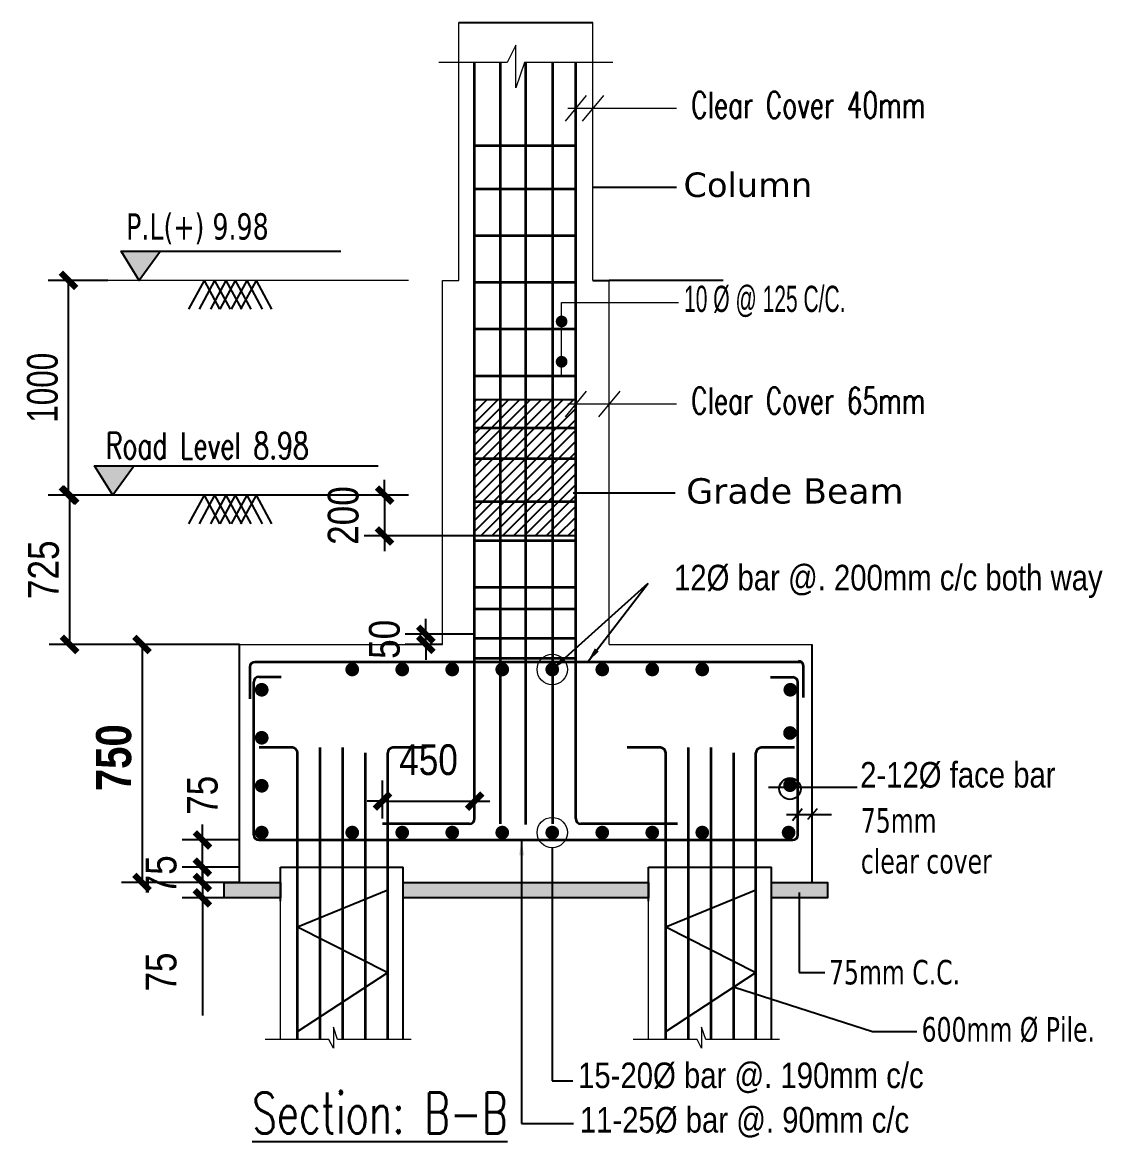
# Model space of a CAD drawing. Header units: millimetres. Extents: x 6239764 to 13047540, y 367704 to 979893.
# Drawn here: x 6283723 to 6289004, y 474547 to 480021 of the extents above; entities that cross this region are included whole.
import ezdxf
from ezdxf import colors
from ezdxf.entities.mleader import LeaderData, LeaderLine
from ezdxf.math import Vec2, Vec3

# ---------------------------------------------------------------- set-up
doc = ezdxf.new("R2010")
doc.units = ezdxf.units.MM
doc.header["$LTSCALE"] = 300
doc.linetypes.add('DASHED2', pattern=[0.375, 0.25, -0.125])
for name, color, linetype, lineweight in [('covering', 7, 'Continuous', 15), ('dimension', 194, 'Continuous', 20), ('ROD', 10, 'Continuous', 35)]:
    doc.layers.add(name, color=color, linetype=linetype, lineweight=lineweight)
doc.layers.add('DIM', color=4, linetype='Continuous')
doc.styles.add('AFTXT', font='')
doc.styles.add('NARROW', font='ARIALN.TTF')
doc.styles.get("Standard").update_dxf_attribs({"font": 'txt8.shx', "width": 0.7, "bigfont": 'hztxt_ii.shx'})
doc.styles.add('TEXT', font='swisscl.ttf')
doc.styles.add('ver', font='verdana.ttf')
doc.styles.get('AFTXT').set_extended_font_data('Romans.shx')
doc.linetypes.add('ZIGZAG', pattern='A,0.0001,-0.2,[131,ltypeshp.shx,S=0.2,R=0,X=-0.2,Y=0],-0.4,[131,ltypeshp.shx,S=0.2,R=180,X=0.2,Y=0],-0.2', length=0.8001)
doc.dimstyles.new('1_8 N1', dxfattribs={"dimscale": 1.5, "dimtxt": 48, "dimasz": 36, "dimexe": 18, "dimexo": 18, "dimgap": 15, "dimtad": 1, "dimdec": 1, "dimzin": 3, "dimdsep": 46, "dimlunit": 4, "dimtxsty": 'TEXT', "dimblk": 'ARCHTICK', "dimcen": 5, "dimdle": 18, "dimclrd": 8, "dimclre": 8, "dimclrt": 256, "dimadec": 0, "dimazin": 0, "dimtfac": 1, "dimtdec": 1, "dimtix": 1, "dimtmove": 0, "dimatfit": 3, "dimfxl": 0.18, "dimtvp": 0.75, "dimtolj": 1, "dimtzin": 0, "dimlwe": -1, "dimarcsym": 0})
doc.dimstyles.new('IED-2', dxfattribs={"dimscale": 50, "dimtxt": 3, "dimasz": 0.5, "dimexe": 2, "dimexo": 0, "dimgap": 2.5, "dimtad": 1, "dimdec": 0, "dimzin": 0, "dimdsep": 46, "dimtxsty": 'AFTXT', "dimblk": '_DOT7', "dimcen": 0.09, "dimclre": 7, "dimclrt": 3, "dimadec": 0, "dimazin": 0, "dimtfac": 1, "dimtdec": 0, "dimtix": 1, "dimtmove": 0, "dimatfit": 3, "dimldrblk": '_DOT7', "dimfxl": 1, "dimtolj": 1, "dimtzin": 0, "dimarcsym": 0})

# ---------------------------------------------------------------- blocks, each defined once
blk = doc.blocks.new('_ArchTick')
at = {"color": 0, "linetype": 'ByBlock', "const_width": 0.4}
blk.add_lwpolyline([(-0.5, -0.5), (0.5, 0.5)], dxfattribs=at)
blk = doc.blocks.new('*D628')
at = {"color": 7, "lineweight": -2, "transparency": 16777216}
for p, q in [((6284140.2, 478758.7), (6283848.6, 478758.7)), ((6284087, 477708.7), (6283848.6, 477708.7))]:
    blk.add_line(p, q, dxfattribs=at)
at = {"color": 0, "lineweight": -2, "transparency": 16777216}
blk.add_line((6283948.6, 477708.7), (6283948.6, 478758.7), dxfattribs=at)
at = {"layer": 'Defpoints', "color": 0, "transparency": 16777216}
for p in [(6283948.6, 478758.7), (6284140.2, 478758.7), (6284087, 477708.7)]:
    blk.add_point(p, dxfattribs=at)
at = {"color": 0, "lineweight": -2, "transparency": 16777216, "xscale": 75, "yscale": 75, "zscale": 75}
for p, rotation in [((6283948.6, 478758.7), 90), ((6283948.6, 477708.7), 270)]:
    blk.add_blockref('_ArchTick', p, dxfattribs=dict(at, rotation=rotation))
at = {"color": 3, "transparency": 16777216, "insert": (6283821.8, 478233.7), "char_height": 150, "attachment_point": 5, "rotation": 90, "style": 'NARROW'}
blk.add_mtext('\\A1;{\\fSwis721 LtCn BT|b0|i0|c0|p34;1000}', dxfattribs=at)
blk = doc.blocks.new('_DOT7')
at = {"color": 7, "linetype": 'Continuous'}
blk.add_line((-0.5, 0), (-1, 0), dxfattribs=at)
at = {"color": 7, "linetype": 'Continuous', "const_width": 0.5}
blk.add_lwpolyline([(-0.25, 0, 1), (0.25, 0, 1), (-0.25, 0, 1)], format="xyb", dxfattribs=at)
blk = doc.blocks.new('*D629')
at = {"color": 7, "lineweight": -2, "transparency": 16777216}
for p, q in [((6284778.8, 476978.4), (6284208, 476978.4)), ((6284784.4, 475814), (6284208, 475814))]:
    blk.add_line(p, q, dxfattribs=at)
at = {"color": 0, "lineweight": -2, "transparency": 16777216}
blk.add_line((6284308, 476978.4), (6284308, 475814), dxfattribs=at)
at = {"layer": 'Defpoints', "color": 0, "transparency": 16777216}
for p in [(6284778.8, 476978.4), (6284308, 475814), (6284784.4, 475814)]:
    blk.add_point(p, dxfattribs=at)
at = {"color": 0, "lineweight": -2, "transparency": 16777216, "xscale": 75, "yscale": 75, "zscale": 75}
for p, rotation in [((6284308, 476978.4), 90), ((6284308, 475814), 270)]:
    blk.add_blockref('_ArchTick', p, dxfattribs=dict(at, rotation=rotation))
at = {"color": 3, "transparency": 16777216, "insert": (6284170.5, 476424.3), "char_height": 150, "attachment_point": 5, "rotation": 90, "style": 'NARROW'}
blk.add_mtext('\\A1;{\\fArial Narrow|b1|i0|c0|p34;\\H1.143x;\\C2;750}', dxfattribs=at)
blk = doc.blocks.new('*D630')
at = {"color": 0, "lineweight": -2, "transparency": 16777216}
for p, q in [((6284603.6, 475814), (6284603.6, 475889)), ((6284603.6, 475814), (6284603.6, 475739)), ((6284603.6, 475739), (6284603.6, 475162.9))]:
    blk.add_line(p, q, dxfattribs=at)
at = {"color": 7, "lineweight": -2, "transparency": 16777216}
for p, q in [((6284778.8, 475814), (6284503.6, 475814)), ((6284784.4, 475739), (6284503.6, 475739))]:
    blk.add_line(p, q, dxfattribs=at)
at = {"layer": 'Defpoints', "color": 0, "transparency": 16777216}
for p in [(6284778.8, 475814), (6284603.6, 475739), (6284784.4, 475739)]:
    blk.add_point(p, dxfattribs=at)
at = {"color": 0, "lineweight": -2, "transparency": 16777216, "xscale": 75, "yscale": 75, "zscale": 75}
for p, rotation in [((6284603.6, 475814), 270), ((6284603.6, 475739), 90)]:
    blk.add_blockref('_ArchTick', p, dxfattribs=dict(at, rotation=rotation))
at = {"color": 3, "transparency": 16777216, "insert": (6284402.3, 475376), "char_height": 150, "attachment_point": 5, "rotation": 90, "style": 'NARROW'}
blk.add_mtext('\\A1;75', dxfattribs=at)
blk = doc.blocks.new('*D636')
at = {"color": 0, "lineweight": -2, "transparency": 16777216}
for p, q in [((6284603.6, 476021.9), (6284603.6, 476096.9)), ((6284603.6, 475889), (6284603.6, 476021.9)), ((6284603.6, 475889), (6284603.6, 475814))]:
    blk.add_line(p, q, dxfattribs=at)
at = {"color": 7, "lineweight": -2, "transparency": 16777216}
for p, q in [((6284784.4, 476021.9), (6284503.6, 476021.9)), ((6284784.4, 475889), (6284503.6, 475889))]:
    blk.add_line(p, q, dxfattribs=at)
at = {"layer": 'Defpoints', "color": 0, "transparency": 16777216}
for p in [(6284603.6, 476021.9), (6284784.4, 476021.9, -3), (6284784.4, 475889, -3)]:
    blk.add_point(p, dxfattribs=at)
at = {"color": 0, "lineweight": -2, "transparency": 16777216, "xscale": 75, "yscale": 75, "zscale": 75}
for p, rotation in [((6284603.6, 476021.9), 270), ((6284603.6, 475889), 90)]:
    blk.add_blockref('_ArchTick', p, dxfattribs=dict(at, rotation=rotation))
at = {"color": 3, "transparency": 16777216, "insert": (6284603.6, 476240.3), "char_height": 150, "attachment_point": 5, "rotation": 90, "style": 'NARROW'}
blk.add_mtext('\\A1;75', dxfattribs=at)
blk = doc.blocks.new('*D637')
at = {"color": 0, "lineweight": -2, "transparency": 16777216}
for p, q in [((6285493.9, 477708.7), (6285493.9, 477783.7)), ((6285493.9, 477708.7), (6285493.9, 477508.7)), ((6285493.9, 477508.7), (6285493.9, 477433.7))]:
    blk.add_line(p, q, dxfattribs=at)
at = {"color": 7, "lineweight": -2, "transparency": 16777216}
for p, q in [((6285611.3, 477708.7), (6285393.9, 477708.7)), ((6285933.8, 477508.7), (6285393.9, 477508.7))]:
    blk.add_line(p, q, dxfattribs=at)
at = {"layer": 'Defpoints', "color": 0, "transparency": 16777216}
for p in [(6285611.3, 477708.7, 0), (6285493.9, 477508.7), (6285933.8, 477508.7, 0)]:
    blk.add_point(p, dxfattribs=at)
at = {"color": 0, "lineweight": -2, "transparency": 16777216, "xscale": 75, "yscale": 75, "zscale": 75}
for p, rotation in [((6285493.9, 477708.7), 270), ((6285493.9, 477508.7), 90)]:
    blk.add_blockref('_ArchTick', p, dxfattribs=dict(at, rotation=rotation))
at = {"color": 3, "transparency": 16777216, "insert": (6285292.3, 477608.7), "char_height": 150, "attachment_point": 5, "rotation": 90, "style": 'NARROW'}
blk.add_mtext('\\A1;200', dxfattribs=at)
blk = doc.blocks.new('*D638')
at = {"color": 7, "lineweight": -2, "transparency": 16777216}
for p, q in [((6285483.7, 476126.4), (6285483.7, 476312.1)), ((6285933.8, 476126.4), (6285933.8, 476312.1))]:
    blk.add_line(p, q, dxfattribs=at)
at = {"color": 0, "lineweight": -2, "transparency": 16777216}
for p, q in [((6285483.7, 476212.1), (6285408.7, 476212.1)), ((6285483.7, 476212.1), (6285933.8, 476212.1)), ((6285933.8, 476212.1), (6286008.8, 476212.1))]:
    blk.add_line(p, q, dxfattribs=at)
at = {"layer": 'Defpoints', "color": 0, "transparency": 16777216}
for p in [(6285933.8, 476212.1), (6285483.7, 476126.4, 0), (6285933.8, 476126.4, 0)]:
    blk.add_point(p, dxfattribs=at)
at = {"color": 0, "lineweight": -2, "transparency": 16777216, "xscale": 75, "yscale": 75, "zscale": 75}
blk.add_blockref('_ArchTick', (6285483.7, 476212.1), dxfattribs=at)
at = {"color": 0, "lineweight": -2, "transparency": 16777216, "xscale": 75, "yscale": 75, "zscale": 75, "rotation": 180}
blk.add_blockref('_ArchTick', (6285933.8, 476212.1), dxfattribs=at)
at = {"color": 3, "transparency": 16777216, "insert": (6285708.8, 476413.7), "char_height": 150, "attachment_point": 5, "style": 'NARROW'}
blk.add_mtext('\\A1;450', dxfattribs=at)
blk = doc.blocks.new('*D639')
at = {"color": 0, "lineweight": -2, "transparency": 16777216}
for p, q in [((6285695.2, 477028.2), (6285695.2, 477103.2)), ((6285695.2, 476978.4), (6285695.2, 477028.2)), ((6285695.2, 476978.4), (6285695.2, 476903.4))]:
    blk.add_line(p, q, dxfattribs=at)
at = {"color": 7, "lineweight": -2, "transparency": 16777216}
for p, q in [((6285933.8, 477028.2), (6285595.2, 477028.2)), ((6285777.2, 476978.4), (6285595.2, 476978.4))]:
    blk.add_line(p, q, dxfattribs=at)
at = {"layer": 'Defpoints', "color": 0, "transparency": 16777216}
for p in [(6285695.2, 477028.2), (6285933.8, 477028.2, 0), (6285777.2, 476978.4, 0)]:
    blk.add_point(p, dxfattribs=at)
at = {"color": 0, "lineweight": -2, "transparency": 16777216, "xscale": 75, "yscale": 75, "zscale": 75}
for p, rotation in [((6285695.2, 477028.2), 270), ((6285695.2, 476978.4), 90)]:
    blk.add_blockref('_ArchTick', p, dxfattribs=dict(at, rotation=rotation))
at = {"color": 3, "transparency": 16777216, "insert": (6285493.6, 477003.3), "char_height": 150, "attachment_point": 5, "rotation": 90, "style": 'NARROW'}
blk.add_mtext('\\A1;50', dxfattribs=at)
blk = doc.blocks.new('*D643')
at = {"color": 0, "lineweight": -2, "transparency": 16777216}
for p, q in [((6284603.6, 475889), (6284603.6, 475964)), ((6284603.6, 475889), (6284603.6, 475814)), ((6284603.6, 475814), (6284603.6, 475739))]:
    blk.add_line(p, q, dxfattribs=at)
at = {"color": 7, "lineweight": -2, "transparency": 16777216}
for p, q in [((6284778.8, 475889), (6284503.6, 475889)), ((6284784.4, 475814), (6284503.6, 475814))]:
    blk.add_line(p, q, dxfattribs=at)
at = {"layer": 'Defpoints', "color": 0, "transparency": 16777216}
for p in [(6284778.8, 475889, 3), (6284603.6, 475814), (6284784.4, 475814, 3)]:
    blk.add_point(p, dxfattribs=at)
at = {"color": 0, "lineweight": -2, "transparency": 16777216, "xscale": 75, "yscale": 75, "zscale": 75}
for p, rotation in [((6284603.6, 475889), 270), ((6284603.6, 475814), 90)]:
    blk.add_blockref('_ArchTick', p, dxfattribs=dict(at, rotation=rotation))
at = {"color": 3, "transparency": 16777216, "insert": (6284402.3, 475851.5), "char_height": 150, "attachment_point": 5, "rotation": 90, "style": 'NARROW'}
blk.add_mtext('\\A1;75', dxfattribs=at)
blk = doc.blocks.new('*D644')
at = {"color": 7, "lineweight": -2, "transparency": 16777216}
for p, q in [((6285611.3, 477708.7), (6283854, 477708.7)), ((6284784.4, 476978.4), (6283854, 476978.4))]:
    blk.add_line(p, q, dxfattribs=at)
at = {"color": 0, "lineweight": -2, "transparency": 16777216}
blk.add_line((6283954, 477708.7), (6283954, 476978.4), dxfattribs=at)
at = {"layer": 'Defpoints', "color": 0, "transparency": 16777216}
for p in [(6285611.3, 477708.7, 25.7), (6283954, 476978.4), (6284784.4, 476978.4, 22.6)]:
    blk.add_point(p, dxfattribs=at)
at = {"color": 0, "lineweight": -2, "transparency": 16777216, "xscale": 75, "yscale": 75, "zscale": 75}
for p, rotation in [((6283954, 477708.7), 90), ((6283954, 476978.4), 270)]:
    blk.add_blockref('_ArchTick', p, dxfattribs=dict(at, rotation=rotation))
at = {"color": 3, "transparency": 16777216, "insert": (6283827.4, 477343.6), "char_height": 150, "attachment_point": 5, "rotation": 90, "style": 'NARROW'}
blk.add_mtext('\\A1;725', dxfattribs=at)

msp = doc.modelspace()

# ---------------------------------------------------------------- hatches: boundary and pattern name
h = msp.add_hatch()
h.set_pattern_fill('ANSI31', color=256, scale=299.999995, style=0)
h.set_pattern_definition([(45, (2326656.08, 1121677.257), (-26.51650382, 26.51650382), [])])
h.paths.add_polyline_path([(6285933.8, 477508.7), (6286060.3, 477508.7), (6286060.3, 478175.7), (6285933.8, 478175.7)])
h.paths.add_polyline_path([(6286060.3, 477508.7), (6286184.4, 477508.7), (6286184.4, 478175.7), (6286060.3, 478175.7)])
h.paths.add_polyline_path([(6286184.4, 477508.7), (6286315.6, 477508.7), (6286315.6, 478175.7), (6286184.4, 478175.7)])
h.paths.add_polyline_path([(6286315.6, 477508.7), (6286428.5, 477508.7), (6286428.5, 478175.7), (6286315.6, 478175.7)])
at = {"lineweight": 25}
h = msp.add_hatch(dxfattribs=at)
h.set_pattern_fill('AR-CONC', color=9, scale=15)
h.set_pattern_definition([(50, (6109490.84, 782127.11), (107.589027, -9.41282), [11.25, -123.75]), (355, (6109490.84, 782127.11), (-20.8127, 112.82882), [9, -99]), (100.451444, (6109499.8, 782126.32), (86.776327, 103.416), [9.56103, -105.171317]), (46.1842, (6109490.84, 782157.11), (160.0862, -24.82789), [16.875, -185.625]), (96.635635, (6109504.18, 782155.04), (140.19929, 146.11779), [14.34155, -157.757064]), (351.184164, (6109490.84, 782157.1), (140.19929, 146.11779), [13.5, -148.5]), (21, (6109505.84, 782149.61), (89.536058, -60.392834), [11.25, -123.75]), (326, (6109505.84, 782149.61), (36.4973, 108.772507), [9, -99]), (71.451445, (6109513.3, 782144.58), (126.033357, 48.379673), [9.56103, -105.171317]), (37.5, (6109490.837, 782127.11), (1.8239783, 49.934078), [0, -97.8, 0, -100.5, 0, -99.375]), (7.5, (6109490.84, 782127.11), (39.460431, 59.161757), [0, -57.3, 0, -95.55, 0, -37.875]), (327.5, (6109457.387, 782127.11), (80.0733654, -3.3832308), [0, -37.5, 0, -117, 0, -155.25]), (317.5, (6109442.39, 782127.11), (87.477925, 15.015747), [0, -48.75, 0, -77.7, 0, -110.25])])
h.paths.add_polyline_path([(6287384.4, 475814), (6287659.4, 475814), (6287659.4, 475739), (6287384.4, 475739)])
h.paths.add_polyline_path([(6285584.4, 475814), (6286784.4, 475814), (6286784.4, 475739), (6285584.4, 475739)])
h.paths.add_polyline_path([(6284709.4, 475814), (6284984.4, 475814), (6284984.4, 475739), (6284709.4, 475739)])
at = {"layer": 'DIM', "ltscale": 3}
for points in [[(6284399.4, 478902.1), (6284205.6, 478902.1), (6284294.5, 478758.7)], [(6284270.4, 477852.1), (6284076.6, 477852.1), (6284165.6, 477708.7)]]:
    msp.add_hatch(color=256, dxfattribs=at).paths.add_polyline_path(points)

# ---------------------------------------------------------------- linework, layer by layer
at = {"lineweight": 25}
for p, q in [((6285856.9, 480020.6, 25.7), (6286511.9, 480020.6, 25.7)), ((6284784.4, 475814, 22.6), (6284784.4, 476978.4, 22.6)), ((6287584.4, 475814, 25.7), (6287584.4, 476978.4, 25.7)), ((6287534.7, 476174.6, 25.7), (6287487.1, 476115.6, 22.6)), ((6287608.7, 476174.6, 22.6), (6287561.4, 476122.3, 22.6)), ((6287459.2, 476147.3, 25.7), (6287678.8, 476146.8, 22.6)), ((6284984.4, 475722, 22.6), (6284984.4, 475889, 22.6)), ((6285584.4, 475045.7, 22.6), (6285584.4, 475889, 22.6)), ((6286784.4, 475722, 25.7), (6286784.4, 475889, 25.7)), ((6287384.4, 475722, 25.7), (6287384.4, 475889, 25.7)), ((6287384.4, 475045.7, 25.7), (6287384.4, 475889, 25.7)), ((6287879, 475085, 26.4), (6288095.2, 475085, 26.4))]:
    msp.add_line(p, q, dxfattribs=at)
at = {"lineweight": 0}
for p, q in [((6286479.8, 479663.4, 25.7), (6286375.8, 479538, 25.7)), ((6286563.2, 479663.4, 25.7), (6286459.2, 479538, 25.7)), ((6286390.2, 479601.6, 25.7), (6286921.2, 479601.6, 25.7)), ((6286359.3, 478651.4, 25.7), (6286930.6, 478651.4, 25.7)), ((6286359.3, 478292.8, 25.7), (6286359.3, 478651.4, 25.7)), ((6286479.8, 478217.6, 25.7), (6286375.8, 478092.2, 25.7)), ((6286643.7, 478217.6, 25.7), (6286539.7, 478092.2, 25.7)), ((6286390.2, 478155.8, 25.7), (6286921.2, 478155.8, 25.7))]:
    msp.add_line(p, q, dxfattribs=at)
at = {"lineweight": 0, "ltscale": 1500}
for p, q in [((6285611.3, 478758.7, 25.7), (6284140.2, 478758.7, 25.7)), ((6285611.3, 477708.7, 25.7), (6284087, 477708.7, 25.7))]:
    msp.add_line(p, q, dxfattribs=at)
at = {"color": 7, "lineweight": 25}
for p, q in [((6284611.1, 478758.7, 25.7), (6284535.7, 478618, 25.7)), ((6284662.8, 478758.7, 25.7), (6284587.4, 478618, 25.7)), ((6284611.1, 478758.7, 25.7), (6284686.5, 478618, 25.7)), ((6284718.5, 478758.7, 25.7), (6284643.1, 478618, 25.7)), ((6284662.8, 478758.7, 25.7), (6284738.2, 478618, 25.7)), ((6284764.2, 478758.7, 25.7), (6284688.8, 478618, 25.7)), ((6284718.5, 478758.7, 25.7), (6284793.9, 478618, 25.7)), ((6284819.9, 478758.7, 25.7), (6284744.4, 478618, 25.7)), ((6284764.2, 478758.7, 25.7), (6284839.6, 478618, 25.7)), ((6284865.6, 478758.7, 25.7), (6284790.2, 478618, 25.7)), ((6284819.9, 478758.7, 25.7), (6284895.3, 478618, 25.7)), ((6284865.6, 478758.7, 25.7), (6284941, 478618, 25.7)), ((6284611.1, 477708.7, 25.7), (6284535.7, 477568, 25.7)), ((6284662.8, 477708.7, 25.7), (6284587.4, 477568, 25.7)), ((6284611.1, 477708.7, 25.7), (6284686.5, 477568, 25.7)), ((6284718.5, 477708.7, 25.7), (6284643.1, 477568, 25.7)), ((6284662.8, 477708.7, 25.7), (6284738.2, 477568, 25.7)), ((6284764.2, 477708.7, 25.7), (6284688.8, 477568, 25.7)), ((6284718.5, 477708.7, 25.7), (6284793.9, 477568, 25.7)), ((6284819.9, 477708.7, 25.7), (6284744.4, 477568, 25.7)), ((6284764.2, 477708.7, 25.7), (6284839.6, 477568, 25.7)), ((6284865.6, 477708.7, 25.7), (6284790.2, 477568, 25.7)), ((6284819.9, 477708.7, 25.7), (6284895.3, 477568, 25.7)), ((6284865.6, 477708.7, 25.7), (6284941, 477568, 25.7)), ((6287370.7, 476280.6, 25.7), (6287804.5, 476280.6, 25.7))]:
    msp.add_line(p, q, dxfattribs=at)
at = {"lineweight": 0, "const_width": 28.7, "elevation": 25.7}
for points in [[(6286344.9, 478557.8, 1), (6286373.6, 478557.8, 1)], [(6286344.9, 478360.9, 1), (6286373.6, 478360.9, 1)]]:
    msp.add_lwpolyline(points, format="xyb", close=True, dxfattribs=at)
at = {"lineweight": 25, "elevation": 25.7}
for points in [[(6284709.4, 475814), (6284984.4, 475814), (6284984.4, 475739), (6284709.4, 475739)], [(6285584.4, 475814), (6286784.4, 475814), (6286784.4, 475739), (6285584.4, 475739)], [(6287384.4, 475814), (6287659.4, 475814), (6287659.4, 475739), (6287384.4, 475739)]]:
    msp.add_lwpolyline(points, close=True, dxfattribs=at)
at = {"color": 7, "lineweight": 25}
msp.add_circle((6287475.6, 476272.9, 25.7), 52.5, dxfattribs=at)
at = {"layer": 'covering', "lineweight": 0, "ltscale": 1500}
for p, q in [((6285856.9, 478758.7, 25.7), (6285856.9, 480020.6, 25.7)), ((6286511.9, 478758.7, 25.7), (6286511.9, 480020.6, 25.7)), ((6285777.2, 478758.7, 25.7), (6285856.9, 478758.7, 25.7)), ((6285777.2, 478758.7, 25.7), (6285856.9, 478758.7, 25.7)), ((6285777.2, 476978.4, 25.7), (6285777.2, 478758.7, 25.7)), ((6285777.2, 478758.7, 25.7), (6285856.9, 478758.7, 25.7)), ((6286511.9, 478758.7, 25.7), (6286591.7, 478758.7, 25.7)), ((6286591.7, 476978.4, 25.7), (6286591.7, 478758.7, 25.7)), ((6284784.4, 476978.4, 25.7), (6285777.2, 476978.4, 25.7)), ((6286591.7, 476978.4, 25.7), (6287584.4, 476978.4, 25.7)), ((6284984.4, 475045.7, 25.7), (6284984.4, 475889, 25.7)), ((6286784.4, 475045.7, 28.7), (6286784.4, 475889, 28.7))]:
    msp.add_line(p, q, dxfattribs=at)
at = {"layer": 'covering', "linetype": 'DASHED2', "lineweight": 0, "ltscale": 1500}
for points, elevation in [([(6286609.1, 479824), (6286177.2, 479824), (6286135.4, 479701.2), (6286135.4, 479909.4), (6286093, 479823.9), (6285759.8, 479823.9)], 25.7), ([(6285624.3, 475045.7), (6285264.2, 475045.7), (6285243.3, 475107.1), (6285243.3, 475003), (6285222.1, 475045.8), (6284909.4, 475045.7)], 25.7), ([(6287424.3, 475045.7), (6287064.2, 475045.7), (6287043.3, 475107.1), (6287043.3, 475003), (6287022.1, 475045.8), (6286709.4, 475045.7)], 28.7)]:
    msp.add_lwpolyline(points, dxfattribs=dict(at, elevation=elevation))
at = {"layer": 'DIM'}
for p in [(6286511.9, 478758.7, 25.7), (6287149.5, 478758.7, 25.7)]:
    msp.add_line(p, (6286591.7, 478758.7, 25.7), dxfattribs=at)
at = {"layer": 'DIM', "linetype": 'ZIGZAG', "ltscale": 0.1}
for p, q in [((6284984.4, 475889, 25.7), (6285584.4, 475889, 25.7)), ((6286784.4, 475889, 28.7), (6287384.4, 475889, 28.7))]:
    msp.add_line(p, q, dxfattribs=at)
at = {"layer": 'DIM', "ltscale": 3, "elevation": 25.7}
for points in [[(6284399.2, 478901.8), (6284294.5, 478758.7), (6284205.6, 478902.1), (6285279.7, 478902.1)], [(6284270.2, 477851.8), (6284165.6, 477708.7), (6284076.6, 477852.1), (6285463, 477852.1)]]:
    msp.add_lwpolyline(points, dxfattribs=at)
at = {"layer": 'DIM', "elevation": 25.7}
msp.add_lwpolyline([(6285933.8, 478175.7), (6286428.5, 478175.7), (6286428.5, 477508.7), (6285933.8, 477508.7)], close=True, dxfattribs=at)
at = {"layer": 'dimension', "lineweight": 20, "ltscale": 100}
for centre in [(6286313.4, 476855.8, 25.7), (6286313.4, 476058.2, 25.7)]:
    msp.add_circle(centre, 74.3, dxfattribs=at)
at = {"layer": 'ROD'}
for p, q in [((6285933.8, 476708.7, 25.7), (6285933.8, 479823.9, 25.7)), ((6286060.3, 476708.7, 25.7), (6286060.3, 479823.9, 25.7)), ((6286184.4, 476708.7, 25.7), (6286184.4, 479823.9, 25.7)), ((6286315.6, 476708.7, 25.7), (6286315.6, 479823.9, 25.7)), ((6286428.5, 476708.7, 25.7), (6286428.5, 479823.9, 25.7)), ((6285933.8, 479418.4, 25.7), (6286428.5, 479418.4, 25.7)), ((6285933.8, 479206.6, 25.7), (6286428.5, 479206.6, 25.7)), ((6285933.8, 478978.2, 25.7), (6286428.5, 478978.2, 25.7)), ((6285933.8, 478749.7, 25.7), (6286428.5, 478749.7, 25.7)), ((6285933.8, 478521.3, 25.7), (6286428.5, 478521.3, 25.7)), ((6285933.8, 478292.8, 25.7), (6286428.5, 478292.8, 25.7)), ((6285933.8, 478037.9, 25.7), (6286428.5, 478037.9, 25.7)), ((6285933.8, 477887.6, 25.7), (6286428.5, 477887.6, 25.7)), ((6285933.8, 477676.7, 25.7), (6286428.5, 477676.7, 25.7)), ((6285933.8, 477485.9, 25.7), (6286428.5, 477485.9, 25.7)), ((6285933.8, 477258.5, 0), (6286428.5, 477258.5, 0)), ((6285933.8, 477153.2, 25.7), (6286428.5, 477153.2, 25.7)), ((6285933.8, 477008.5, 0), (6286428.5, 477008.5, 0)), ((6285933.8, 476126.4, 25.7), (6285933.8, 476978.4, 25.7)), ((6286060.3, 476101.4, 25.7), (6286060.3, 476978.4, 25.7)), ((6286184.4, 476097.5, 25.7), (6286184.4, 476978.4, 25.7)), ((6286315.6, 476101.4, 25.7), (6286315.6, 476978.4, 25.7)), ((6286428.5, 476126.4, 25.7), (6286428.5, 476978.4, 25.7)), ((6287534.4, 476892, 25.7), (6284859.4, 476892, 22.6)), ((6285933.8, 476910.4, 25.7), (6286428.5, 476910.4, 25.7)), ((6284834.4, 476867, 22.6), (6284834.4, 476712.2, 22.6)), ((6287541.7, 476719.5, 25.7), (6287541.7, 476874.3, 25.7)), ((6284854.4, 476046.9, 22.6), (6284854.4, 476794.5, 22.6)), ((6284879.4, 476819.5, 22.6), (6284988.3, 476819.5, 22.6)), ((6287380.6, 476817.7, 25.7), (6287489.4, 476817.7, 25.7)), ((6287514.4, 476046.9, 25.7), (6287514.4, 476792.7, 25.7)), ((6285043, 476473.6, 25.7), (6284880, 476473.6, 25.7)), ((6285068, 475045.7, 25.7), (6285068, 476448.6, 25.7)), ((6285178.9, 475045.8, 25.7), (6285178.9, 476473.6, 25.7)), ((6285289.9, 475045.7, 25.7), (6285289.9, 476473.6, 25.7)), ((6285400.9, 475045.7, 25.7), (6285400.9, 476448.6, 25.7)), ((6285509.4, 475045.7, 22.6), (6285509.4, 476448.6, 22.6)), ((6285697.4, 476473.6, 22.6), (6285534.4, 476473.6, 22.6)), ((6286843, 476473.6, 28.7), (6286680, 476473.6, 28.7)), ((6286868, 475045.7, 28.7), (6286868, 476448.6, 28.7)), ((6286978.9, 475045.8, 28.7), (6286978.9, 476473.6, 28.7)), ((6287089.9, 475045.7, 28.7), (6287089.9, 476473.6, 28.7)), ((6287200.9, 475045.7, 28.7), (6287200.9, 476448.6, 28.7)), ((6287309.4, 475045.7, 25.7), (6287309.4, 476448.6, 25.7)), ((6287497.4, 476473.6, 25.7), (6287334.4, 476473.6, 25.7)), ((6285908.8, 476101.4, 25.7), (6285484.3, 476101.4, 25.7)), ((6286925.2, 476101.4, 25.7), (6286453.5, 476101.4, 25.7)), ((6284879.4, 476021.9, 22.6), (6287489.4, 476021.9, 25.7))]:
    msp.add_line(p, q, dxfattribs=at)
at = {"layer": 'ROD', "lineweight": 25}
for p, q in [((6285068, 475597.2, 25.7), (6285509.4, 475778.3, 22.6)), ((6286868, 475597.2, 28.7), (6287309.4, 475778.3, 25.7)), ((6285068, 475597.2, 25.7), (6285509.4, 475373.4, 22.6)), ((6286868, 475597.2, 28.7), (6287309.4, 475373.4, 25.7)), ((6285068, 475086, 25.7), (6285509.4, 475373.4, 22.6)), ((6286868, 475086, 28.7), (6287309.4, 475373.4, 25.7))]:
    msp.add_line(p, q, dxfattribs=at)
at = {"layer": 'ROD', "const_width": 33.4}
for points, elevation in [([(6285352.4, 476855.8, -1), (6285319, 476855.8, -1)], 25.7), ([(6285596.8, 476855.8, -1), (6285563.4, 476855.8, -1)], 25.7), ([(6285841.3, 476855.8, -1), (6285807.8, 476855.8, -1)], 25.7), ([(6286085.7, 476855.8, -1), (6286052.3, 476855.8, -1)], 25.7), ([(6286330.2, 476855.8, -1), (6286296.7, 476855.8, -1)], 25.7), ([(6286574.6, 476855.8, -1), (6286541.2, 476855.8, -1)], 25.7), ([(6286819, 476855.8, -1), (6286785.6, 476855.8, -1)], 25.7), ([(6287063.5, 476855.8, -1), (6287030.1, 476855.8, -1)], 25.7), ([(6284909.9, 476756.6, -1), (6284876.5, 476756.6, -1)], 22.6), ([(6287493.8, 476756.6, -1), (6287460.4, 476756.6, -1)], 25.7), ([(6284909.9, 476521.9, -1), (6284876.5, 476521.9, -1)], 22.6), ([(6287458.9, 476545.3, 1), (6287492.3, 476545.3, 1)], 25.7), ([(6284909.9, 476287.1, -1), (6284876.5, 476287.1, -1)], 22.6), ([(6287458.9, 476289.6, 1), (6287492.3, 476289.6, 1)], 25.7), ([(6284909.9, 476058.2, -1), (6284876.5, 476058.2, -1)], 22.6), ([(6285352.4, 476058.2, -1), (6285319, 476058.2, -1)], 25.7), ([(6285596.8, 476058.2, -1), (6285563.4, 476058.2, -1)], 25.7), ([(6285841.3, 476058.2, -1), (6285807.8, 476058.2, -1)], 25.7), ([(6286085.7, 476058.2, -1), (6286052.3, 476058.2, -1)], 25.7), ([(6286330.2, 476058.2, -1), (6286296.7, 476058.2, -1)], 25.7), ([(6286574.6, 476058.2, -1), (6286541.2, 476058.2, -1)], 25.7), ([(6286819, 476058.2, -1), (6286785.6, 476058.2, -1)], 25.7), ([(6287063.5, 476058.2, -1), (6287030.1, 476058.2, -1)], 25.7), ([(6287485.5, 476058.2, -1), (6287452.1, 476058.2, -1)], 25.7)]:
    msp.add_lwpolyline(points, format="xyb", close=True, dxfattribs=dict(at, elevation=elevation))
at = {"layer": 'ROD'}
for centre, start, end in [((6284859.4, 476867, 22.6), 90, 180), ((6287516.7, 476871.2, 25.7), 0, 90), ((6284879.4, 476794.5, 22.6), 90, 180), ((6287489.4, 476792.7, 25.7), 0, 90), ((6285043, 476448.6, 25.7), 0, 90), ((6285534.4, 476448.6, 22.6), 90, 180), ((6286843, 476448.6, 28.7), 0, 90), ((6287334.4, 476448.6, 25.7), 90, 180), ((6285908.8, 476126.4, 25.7), 270, 0), ((6286453.5, 476126.4, 25.7), 180, 270), ((6284879.4, 476046.9, 22.6), 180, 270), ((6287489.4, 476046.9, 25.7), 270, 0)]:
    msp.add_arc(centre, 25, start, end, dxfattribs=at)

# ---------------------------------------------------------------- texts
at = {"char_height": 128.068, "attachment_point": 1}
for s, insert, width in [('Clear Cover 40mm', (6286992.2, 479680.8, 25.7), 1699.627), ('{\\fArial Narrow|b0|i0|c0|p34;10 %%C @ 125 C/C.}', (6286957.7, 478732.6, 25.7), 2498.988), ('Clear Cover 65mm', (6286992.2, 478235, 25.7), 1699.627)]:
    msp.add_mtext(s, dxfattribs=dict(at, insert=insert, width=width))
at = {"ltscale": 1500, "attachment_point": 1}
for s, insert, char_height, width, style in [('Column', (6286955, 479286.6, 25.7), 119.77, 1192.266, 'ver'), ('Grade Beam', (6286968.2, 477791.2, 25.7), 123.8, 1845.338, 'ver'), ('12%%C bar @. 200mm c/c both way', (6286908.6, 477367.8, 25.7), 125, 2179.751, 'NARROW'), ('2-12%%C face bar', (6287818.5, 476403.4, 25.7), 125, 1990.284, 'NARROW'), ('15-20%%C bar @. 190mm c/c ', (6286439.8, 474933.5, 25.7), 125, 1990.284, 'NARROW'), ('11-25%%C bar @. 90mm c/c ', (6286448.5, 474716.1, 25.7), 125, 1975.694, 'NARROW')]:
    msp.add_mtext(s, dxfattribs=dict(at, insert=insert, char_height=char_height, width=width, style=style))
for s, insert, char_height, width in [('{\\fVerdana|b0|i0|c0|p34;P.L(+) 9.98}', (6284230.5, 479087.1, 25.7), 128.656, 143551.162), ('{\\fVerdana|b0|i0|c0|p34;75mm \\Pclear cover}', (6287821.9, 476177.7, 25.7), 119.769, 4739.703), ('{\\fVerdana|b0|i0|c0|p34;75mm C.C.}', (6287666.4, 475435.4, 25.7), 119.769, 4739.703), ('{\\fVerdana|b0|i0|c0|p34;600mm %%C Pile.}', (6288118.9, 475155.7, 26.4), 119.769, 4739.703)]:
    msp.add_mtext(s, dxfattribs=dict(at, insert=insert, char_height=char_height, width=width))
at = {"ltscale": 1500, "insert": (6284131, 478015.3, 25.7), "char_height": 128.656, "attachment_point": 1}
msp.add_mtext('Road Level 8.98', dxfattribs=at)
at = {"layer": 'DIM', "insert": (6284847.2, 474786.8, 25.7), "char_height": 200, "attachment_point": 1}
msp.add_mtext('{\\LSection: B-B}', dxfattribs=at)

# ---------------------------------------------------------------- dimensions: what is measured, and where the dimension line sits
for base, p1, p2, text, picture, middle in [((6283948.6, 478758.7, 25.7), (6284087, 477708.7, 25.7), (6284140.2, 478758.7, 25.7), '{\\fSwis721 LtCn BT|b0|i0|c0|p34;1000}', '*D628', (6283821.8, 478233.7, 25.7)), ((6283954, 476978.4), (6285611.3, 477708.7, 25.7), (6284784.4, 476978.4, 22.6), '725', '*D644', (6283827.4, 477343.6))]:
    dim = msp.add_linear_dim(base=base, p1=p1, p2=p2, angle=90, text=text, dimstyle='IED-2', override={"dimasz": 1.5, "dimgap": 1, "dimtxsty": 'NARROW', "dimblk1": 'ArchTick', "dimblk2": 'ArchTick', "dimsah": 1})
    dim.commit()
    dim.dimension.update_dxf_attribs({"geometry": picture, "text_midpoint": middle})
dim = msp.add_linear_dim(base=(6285493.9, 477508.7, 25.7), p1=(6285611.3, 477708.7, 25.7), p2=(6285933.8, 477508.7, 25.7), angle=90, dimstyle='IED-2', override={"dimasz": 1.5, "dimtxsty": 'NARROW', "dimblk1": 'ArchTick', "dimblk2": 'ArchTick', "dimsah": 1, "dimtmove": 1})
dim.commit()
dim.dimension.update_dxf_attribs({"geometry": '*D637', "text_midpoint": (6285493.9, 477608.7, 25.7), "dimtype": 160})
for base, p1, p2, picture, middle in [((6285695.2, 477028.2, 25.7), (6285777.2, 476978.4, 25.7), (6285933.8, 477028.2, 25.7), '*D639', (6285493.6, 477003.3, 25.7)), ((6284603.6, 475814, 22.6), (6284778.8, 475889, 25.7), (6284784.4, 475814, 25.7), '*D643', (6284402.3, 475851.5, 22.6))]:
    dim = msp.add_linear_dim(base=base, p1=p1, p2=p2, angle=90, dimstyle='IED-2', override={"dimasz": 1.5, "dimtxsty": 'NARROW', "dimblk1": 'ArchTick', "dimblk2": 'ArchTick', "dimsah": 1, "dimtmove": 2})
    dim.commit()
    dim.dimension.update_dxf_attribs({"geometry": picture, "text_midpoint": middle})
for base, p1, p2, text, override, picture, middle in [((6284308, 475814, 25.7), (6284778.8, 476978.4, 25.7), (6284784.4, 475814, 25.7), '{\\fArial Narrow|b1|i0|c0|p34;\\H1.143x;\\C2;750}', {"dimasz": 1.5, "dimgap": 1, "dimtxsty": 'NARROW', "dimblk1": 'ArchTick', "dimblk2": 'ArchTick', "dimsah": 1}, '*D629', (6284308, 476424.3, 25.7)), ((6284603.6, 476021.9, 25.7), (6284784.4, 475889, 22.6), (6284784.4, 476021.9, 22.6), '75', {"dimasz": 1.5, "dimtxsty": 'NARROW', "dimblk1": 'ArchTick', "dimblk2": 'ArchTick', "dimsah": 1, "dimtmove": 2}, '*D636', (6284603.6, 476240.3, 25.7)), ((6284603.6, 475739, 25.7), (6284778.8, 475814, 25.7), (6284784.4, 475739, 25.7), '75', {"dimasz": 1.5, "dimtxsty": 'NARROW', "dimblk1": 'ArchTick', "dimblk2": 'ArchTick', "dimsah": 1}, '*D630', (6284603.6, 475376, 25.7))]:
    dim = msp.add_linear_dim(base=base, p1=p1, p2=p2, angle=90, text=text, dimstyle='IED-2', override=override)
    dim.commit()
    dim.dimension.update_dxf_attribs({"geometry": picture, "text_midpoint": middle, "dimtype": 160})
dim = msp.add_linear_dim(base=(6285933.8, 476212.1, 25.7), p1=(6285483.7, 476126.4, 25.7), p2=(6285933.8, 476126.4, 25.7), dimstyle='IED-2', override={"dimasz": 1.5, "dimtxsty": 'NARROW', "dimblk1": 'ArchTick', "dimblk2": 'ArchTick', "dimsah": 1, "dimtmove": 2})
dim.commit()
dim.dimension.update_dxf_attribs({"geometry": '*D638', "text_midpoint": (6285708.8, 476413.7, 25.7)})

# ---------------------------------------------------------------- leaders
at = {"lineweight": 25}
ml = msp.add_multileader_mtext('Standard', dxfattribs=at)
ml.set_content('', color=256)
ml.set_leader_properties()
ml.build(insert=Vec2(0, 0))
ml.multileader.update_dxf_attribs({"text_right_attachment_type": 6, "dogleg_length": 0.36})
ctx = ml.context
ctx.base_point, ctx.plane_origin = Vec3(6287879.4, 475085, 26.4), Vec3(6287200.9, 475302.7, 26.4)
ctx.right_attachment = 6
notes = []
notes.append((ctx, [(0, (1, 1, 0), (6287879, 475085, 26.4), (1, 0), 0.36, [(0, [(6287200.9, 475302.7, 26.4)], 0, [])])]))
ctx.mtext.insert, ctx.mtext.flow_direction = Vec3(6287881.4, 475087, 26.4), 5
at = {"layer": 'DIM'}
for points, override in [([(6286511.9, 479215.2, 25.7), (6286920.4, 479215.2, 25.7)], {"dimasz": 3.5, "dimclrd": 256}), ([(6286416.2, 477719, 25.7), (6286913.6, 477719, 25.7)], {"dimasz": 3.5, "dimclrd": 256}), ([(6286313.4, 476855.8, 25.7), (6286782.3, 477278.7, 25.7)], {"dimasz": 50, "dimclrd": 256}), ([(6286485.7, 476892, 25.7), (6286782.3, 477278.7, 25.7)], {"dimasz": 50, "dimclrd": 256}), ([(6286163.6, 476021.9, 25.7), (6286163.6, 474635.9, 25.7), (6286417.8, 474635.9, 25.7)], {"dimasz": 50, "dimclrd": 256}), ([(6286313.4, 475983.8, 25.7), (6286313.4, 474844.4, 25.7), (6286414, 474844.4, 25.7)], {"dimasz": 3, "dimclrd": 256}), ([(6287520.4, 475764.4, 25.7), (6287520.4, 475373.5, 25.7), (6287645.9, 475373.5, 25.7)], {"dimasz": 3.5, "dimclrd": 256})]:
    msp.add_leader(points, dimstyle='1_8 N1', override=override, dxfattribs=at)
for ctx, leaders in notes:
    for number, flags, end, landing, length, lines in leaders:
        leader = LeaderData()
        leader.index, (leader.has_last_leader_line, leader.has_dogleg_vector, leader.attachment_direction) = number, flags
        leader.last_leader_point, leader.dogleg_vector, leader.dogleg_length = Vec3(end), Vec3(landing), length
        for number, points, colour, breaks in lines:
            line = LeaderLine()
            line.index, line.vertices, line.color, line.breaks = number, Vec3.list(points), colors.encode_raw_color(colour), breaks
            leader.lines.append(line)
        ctx.leaders.append(leader)

doc.saveas('drawing.dxf')
